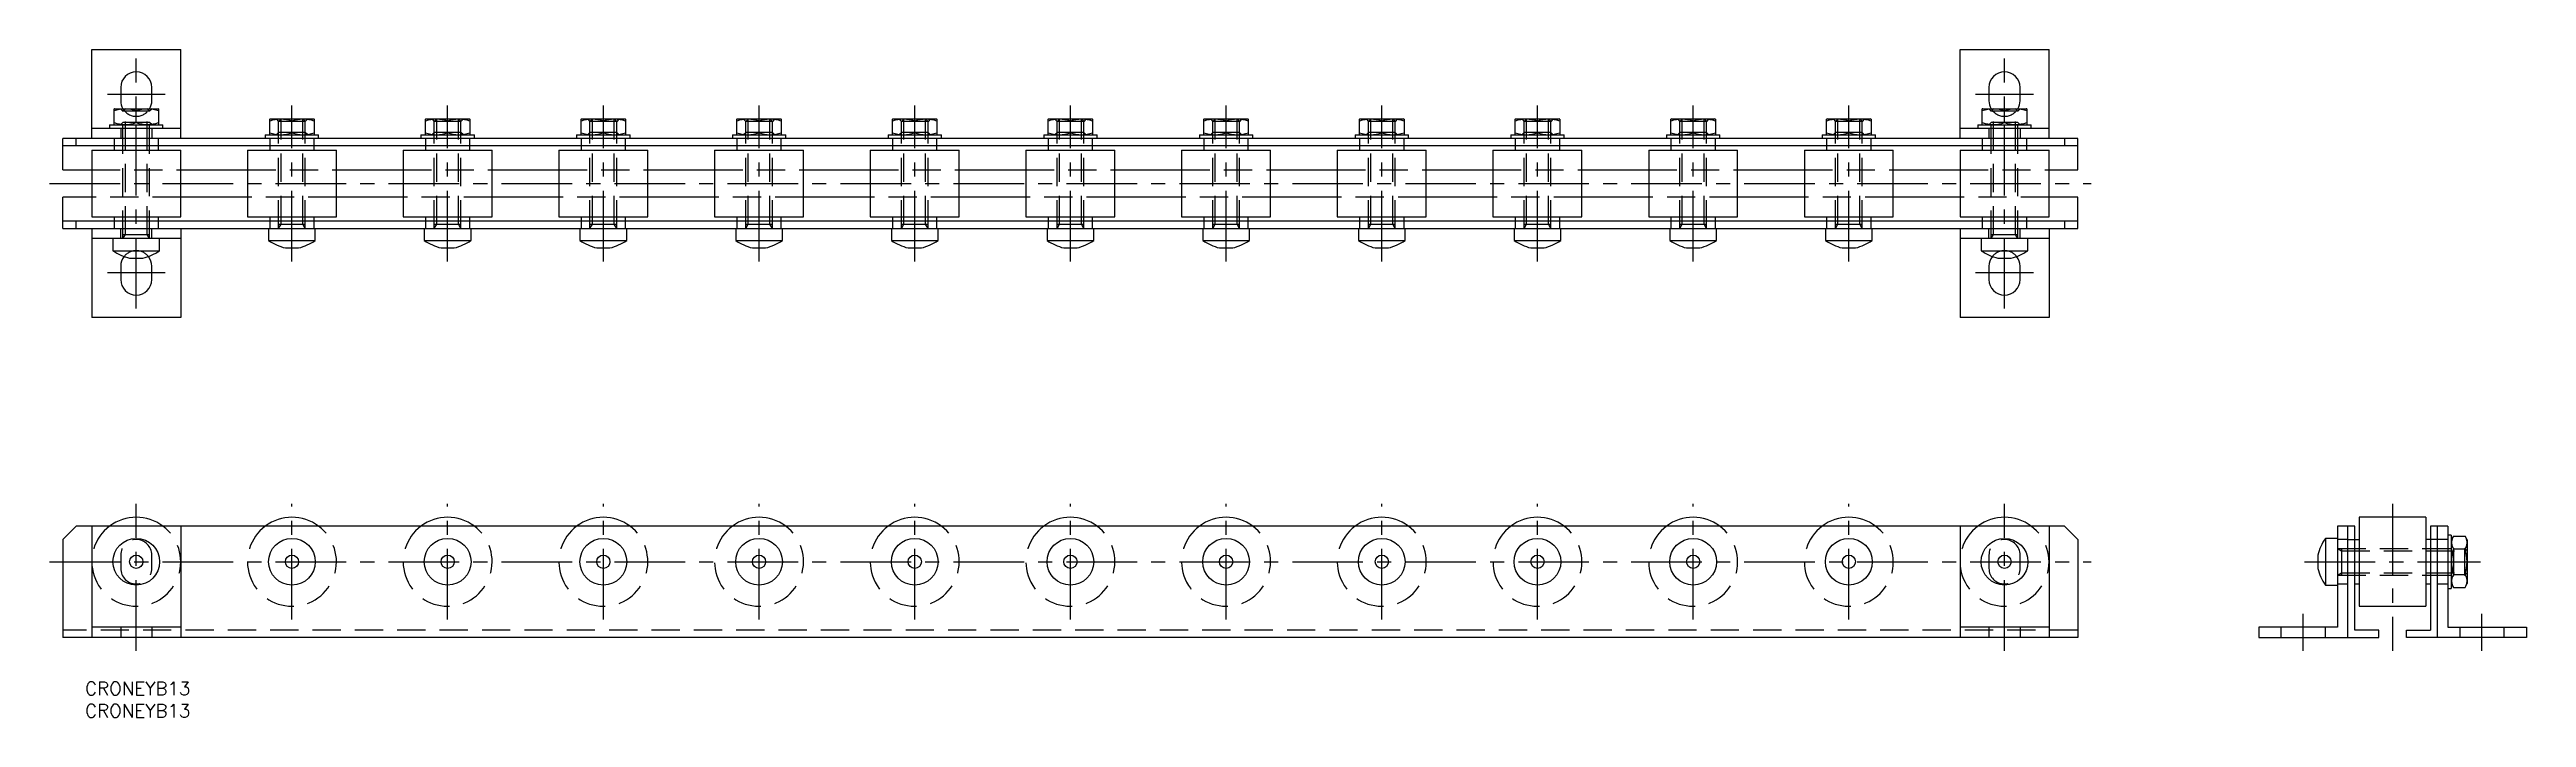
# Model space of a CAD drawing. Extents: x -3 to 554, y -8 to 142.
import ezdxf

# ---------------------------------------------------------------- set-up
doc = ezdxf.new("R2010")
doc.units = 0
doc.header["$LTSCALE"] = 0.5
doc.linetypes.add('CENTER', pattern=[50.8, 31.75, -6.35, 6.35, -6.35])
doc.linetypes.add('DASHED', pattern=[19.05, 12.7, -6.35])
for name, color, linetype in [('MSM_CENTER', 1, 'CENTER'), ('MSM_CONTINUOUS', 7, 'CONTINUOUS'), ('MSM_DASHED', 4, 'DASHED'), ('MSM_PART_NUMBER', 7, 'CONTINUOUS')]:
    doc.layers.add(name, color=color, linetype=linetype)
doc.styles.get("Standard").update_dxf_attribs({"font": 'txt.shx', "height": 3, "bigfont": 'bigfont.shx'})

# ---------------------------------------------------------------- blocks, each defined once
blk = doc.blocks.new('*U45')
at = {"layer": 'MSM_PART_NUMBER'}
blk.add_text('CRONEYB13', height=3, dxfattribs=at).set_placement((5, -3))
blk = doc.blocks.new('*U46')
at = {"layer": 'MSM_PART_NUMBER'}
blk.add_text('CRONEYB13', height=3, dxfattribs=at).set_placement((5, -8))

msp = doc.modelspace()

# ---------------------------------------------------------------- linework, layer by layer
at = {"layer": 'MSM_CENTER'}
for p, q in [((16.5, 83.91), (16.5, 140.11)), ((436.5, 83.91), (436.5, 140.11)), ((10, 132.11), (23, 132.11)), ((51.5, 94.51), (51.5, 129.51)), ((86.5, 94.51), (86.5, 129.51)), ((121.5, 94.51), (121.5, 129.51)), ((156.5, 94.51), (156.5, 129.51)), ((191.5, 94.51), (191.5, 129.51)), ((226.5, 94.51), (226.5, 129.51)), ((261.5, 94.51), (261.5, 129.51)), ((296.5, 94.51), (296.5, 129.51)), ((331.5, 94.51), (331.5, 129.51)), ((366.5, 94.51), (366.5, 129.51)), ((401.5, 94.51), (401.5, 129.51)), ((430, 132.11), (443, 132.11)), ((-3, 112.01), (456, 112.01)), ((23, 91.91), (10, 91.91)), ((443, 91.91), (430, 91.91)), ((16.5, 7), (16.5, 40)), ((51.5, 14), (51.5, 40)), ((86.5, 14), (86.5, 40)), ((121.5, 14), (121.5, 40)), ((156.5, 14), (156.5, 40)), ((191.5, 14), (191.5, 40)), ((226.5, 14), (226.5, 40)), ((261.5, 14), (261.5, 40)), ((296.5, 14), (296.5, 40)), ((331.5, 14), (331.5, 40)), ((366.5, 14), (366.5, 40)), ((401.5, 14), (401.5, 40)), ((436.5, 7), (436.5, 40)), ((523.74, 40), (523.74, 7)), ((-3, 27), (456, 27)), ((503.94, 27), (543.54, 27)), ((503.64, 7), (503.64, 15.3)), ((543.84, 7), (543.84, 15.3))]:
    msp.add_line(p, q, dxfattribs=at)
at = {"layer": 'MSM_CONTINUOUS'}
for p, q in [((6.5, 122.11), (6.5, 142.11)), ((6.5, 142.11), (26.5, 142.11)), ((26.5, 122.11), (26.5, 142.11)), ((426.5, 122.11), (426.5, 142.11)), ((426.5, 142.11), (446.5, 142.11)), ((446.5, 122.11), (446.5, 142.11)), ((11.6, 128.81), (11.5, 128.75)), ((11.5, 125.27), (11.5, 128.75)), ((11.6, 128.81), (21.4, 128.81)), ((13, 133.61), (13, 130.61)), ((16.5, 125.72), (16.5, 128.31)), ((20, 130.61), (20, 133.61)), ((21.5, 128.75), (21.4, 128.81)), ((21.5, 128.75), (21.5, 125.27)), ((431.6, 128.81), (431.5, 128.75)), ((431.5, 125.27), (431.5, 128.75)), ((431.6, 128.81), (441.4, 128.81)), ((433, 133.61), (433, 130.61)), ((436.5, 125.72), (436.5, 128.31)), ((440, 130.61), (440, 133.61)), ((441.5, 128.75), (441.4, 128.81)), ((441.5, 128.75), (441.5, 125.27)), ((6.5, 124.41), (26.5, 124.41)), ((10.5, 125.21), (10.5, 124.41)), ((10.5, 125.21), (22.5, 125.21)), ((11.5, 125.27), (11.6, 125.21)), ((21.4, 125.21), (21.5, 125.27)), ((22.5, 124.41), (22.5, 125.21)), ((45.5, 122.91), (45.5, 122.11)), ((45.5, 122.91), (57.5, 122.91)), ((46.6, 126.51), (46.5, 126.45)), ((46.5, 122.97), (46.5, 126.45)), ((46.5, 122.97), (46.6, 122.91)), ((46.6, 126.51), (56.4, 126.51)), ((51.5, 123.42), (51.5, 126.01)), ((56.5, 126.45), (56.4, 126.51)), ((56.4, 122.91), (56.5, 122.97)), ((56.5, 126.45), (56.5, 122.97)), ((57.5, 122.11), (57.5, 122.91)), ((80.5, 122.91), (80.5, 122.11)), ((80.5, 122.91), (92.5, 122.91)), ((81.6, 126.51), (81.5, 126.45)), ((81.5, 122.97), (81.5, 126.45)), ((81.5, 122.97), (81.6, 122.91)), ((81.6, 126.51), (91.4, 126.51)), ((86.5, 123.42), (86.5, 126.01)), ((91.5, 126.45), (91.4, 126.51)), ((91.4, 122.91), (91.5, 122.97)), ((91.5, 126.45), (91.5, 122.97)), ((92.5, 122.11), (92.5, 122.91)), ((115.5, 122.91), (115.5, 122.11)), ((115.5, 122.91), (127.5, 122.91)), ((116.6, 126.51), (116.5, 126.45)), ((116.5, 122.97), (116.5, 126.45)), ((116.5, 122.97), (116.6, 122.91)), ((116.6, 126.51), (126.4, 126.51)), ((121.5, 123.42), (121.5, 126.01)), ((126.5, 126.45), (126.4, 126.51)), ((126.4, 122.91), (126.5, 122.97)), ((126.5, 126.45), (126.5, 122.97)), ((127.5, 122.11), (127.5, 122.91)), ((150.5, 122.91), (150.5, 122.11)), ((150.5, 122.91), (162.5, 122.91)), ((151.6, 126.51), (151.5, 126.45)), ((151.5, 122.97), (151.5, 126.45)), ((151.5, 122.97), (151.6, 122.91)), ((151.6, 126.51), (161.4, 126.51)), ((156.5, 123.42), (156.5, 126.01)), ((161.5, 126.45), (161.4, 126.51)), ((161.4, 122.91), (161.5, 122.97)), ((161.5, 126.45), (161.5, 122.97)), ((162.5, 122.11), (162.5, 122.91)), ((185.5, 122.91), (185.5, 122.11)), ((185.5, 122.91), (197.5, 122.91)), ((186.6, 126.51), (186.5, 126.45)), ((186.5, 122.97), (186.5, 126.45)), ((186.5, 122.97), (186.6, 122.91)), ((186.6, 126.51), (196.4, 126.51)), ((191.5, 123.42), (191.5, 126.01)), ((196.5, 126.45), (196.4, 126.51)), ((196.4, 122.91), (196.5, 122.97)), ((196.5, 126.45), (196.5, 122.97)), ((197.5, 122.11), (197.5, 122.91)), ((220.5, 122.91), (220.5, 122.11)), ((220.5, 122.91), (232.5, 122.91)), ((221.6, 126.51), (221.5, 126.45)), ((221.5, 122.97), (221.5, 126.45)), ((221.5, 122.97), (221.6, 122.91)), ((221.6, 126.51), (231.4, 126.51)), ((226.5, 123.42), (226.5, 126.01)), ((231.5, 126.45), (231.4, 126.51)), ((231.4, 122.91), (231.5, 122.97)), ((231.5, 126.45), (231.5, 122.97)), ((232.5, 122.11), (232.5, 122.91)), ((255.5, 122.91), (255.5, 122.11)), ((255.5, 122.91), (267.5, 122.91)), ((256.6, 126.51), (256.5, 126.45)), ((256.5, 122.97), (256.5, 126.45)), ((256.5, 122.97), (256.6, 122.91)), ((256.6, 126.51), (266.4, 126.51)), ((261.5, 123.42), (261.5, 126.01)), ((266.5, 126.45), (266.4, 126.51)), ((266.4, 122.91), (266.5, 122.97)), ((266.5, 126.45), (266.5, 122.97)), ((267.5, 122.11), (267.5, 122.91)), ((290.5, 122.91), (290.5, 122.11)), ((290.5, 122.91), (302.5, 122.91)), ((291.6, 126.51), (291.5, 126.45)), ((291.5, 122.97), (291.5, 126.45)), ((291.5, 122.97), (291.6, 122.91)), ((291.6, 126.51), (301.4, 126.51)), ((296.5, 123.42), (296.5, 126.01)), ((301.5, 126.45), (301.4, 126.51)), ((301.4, 122.91), (301.5, 122.97)), ((301.5, 126.45), (301.5, 122.97)), ((302.5, 122.11), (302.5, 122.91)), ((325.5, 122.91), (325.5, 122.11)), ((325.5, 122.91), (337.5, 122.91)), ((326.6, 126.51), (326.5, 126.45)), ((326.5, 122.97), (326.5, 126.45)), ((326.5, 122.97), (326.6, 122.91)), ((326.6, 126.51), (336.4, 126.51)), ((331.5, 123.42), (331.5, 126.01)), ((336.5, 126.45), (336.4, 126.51)), ((336.4, 122.91), (336.5, 122.97)), ((336.5, 126.45), (336.5, 122.97)), ((337.5, 122.11), (337.5, 122.91)), ((360.5, 122.91), (360.5, 122.11)), ((360.5, 122.91), (372.5, 122.91)), ((361.6, 126.51), (361.5, 126.45)), ((361.5, 122.97), (361.5, 126.45)), ((361.5, 122.97), (361.6, 122.91)), ((361.6, 126.51), (371.4, 126.51)), ((366.5, 123.42), (366.5, 126.01)), ((371.5, 126.45), (371.4, 126.51)), ((371.4, 122.91), (371.5, 122.97)), ((371.5, 126.45), (371.5, 122.97)), ((372.5, 122.11), (372.5, 122.91)), ((395.5, 122.91), (395.5, 122.11)), ((395.5, 122.91), (407.5, 122.91)), ((396.6, 126.51), (396.5, 126.45)), ((396.5, 122.97), (396.5, 126.45)), ((396.5, 122.97), (396.6, 122.91)), ((396.6, 126.51), (406.4, 126.51)), ((401.5, 123.42), (401.5, 126.01)), ((406.5, 126.45), (406.4, 126.51)), ((406.4, 122.91), (406.5, 122.97)), ((406.5, 126.45), (406.5, 122.97)), ((407.5, 122.11), (407.5, 122.91)), ((426.5, 124.41), (446.5, 124.41)), ((430.5, 125.21), (430.5, 124.41)), ((430.5, 125.21), (442.5, 125.21)), ((431.5, 125.27), (431.6, 125.21)), ((441.4, 125.21), (441.5, 125.27)), ((442.5, 124.41), (442.5, 125.21)), ((453, 122.11), (0, 122.11)), ((0, 115.11), (0, 122.11)), ((0, 120.51), (453, 120.51)), ((3, 120.51), (3, 122.11)), ((6.5, 119.51), (6.5, 104.51)), ((6.5, 119.51), (26.5, 119.51)), ((11.5, 120.51), (11.5, 119.51)), ((21.5, 119.51), (21.5, 120.51)), ((26.5, 104.51), (26.5, 119.51)), ((41.5, 119.51), (41.5, 104.51)), ((41.5, 119.51), (61.5, 119.51)), ((46.5, 120.51), (46.5, 119.51)), ((56.5, 119.51), (56.5, 120.51)), ((61.5, 104.51), (61.5, 119.51)), ((76.5, 119.51), (76.5, 104.51)), ((76.5, 119.51), (96.5, 119.51)), ((81.5, 120.51), (81.5, 119.51)), ((91.5, 119.51), (91.5, 120.51)), ((96.5, 104.51), (96.5, 119.51)), ((111.5, 119.51), (111.5, 104.51)), ((111.5, 119.51), (131.5, 119.51)), ((116.5, 120.51), (116.5, 119.51)), ((126.5, 119.51), (126.5, 120.51)), ((131.5, 104.51), (131.5, 119.51)), ((146.5, 119.51), (146.5, 104.51)), ((146.5, 119.51), (166.5, 119.51)), ((151.5, 120.51), (151.5, 119.51)), ((161.5, 119.51), (161.5, 120.51)), ((166.5, 104.51), (166.5, 119.51)), ((181.5, 119.51), (181.5, 104.51)), ((181.5, 119.51), (201.5, 119.51)), ((186.5, 120.51), (186.5, 119.51)), ((196.5, 119.51), (196.5, 120.51)), ((201.5, 104.51), (201.5, 119.51)), ((216.5, 119.51), (216.5, 104.51)), ((216.5, 119.51), (236.5, 119.51)), ((221.5, 120.51), (221.5, 119.51)), ((231.5, 119.51), (231.5, 120.51)), ((236.5, 104.51), (236.5, 119.51)), ((251.5, 119.51), (251.5, 104.51)), ((251.5, 119.51), (271.5, 119.51)), ((256.5, 120.51), (256.5, 119.51)), ((266.5, 119.51), (266.5, 120.51)), ((271.5, 104.51), (271.5, 119.51)), ((286.5, 119.51), (286.5, 104.51)), ((286.5, 119.51), (306.5, 119.51)), ((291.5, 120.51), (291.5, 119.51)), ((301.5, 119.51), (301.5, 120.51)), ((306.5, 104.51), (306.5, 119.51)), ((321.5, 119.51), (321.5, 104.51)), ((321.5, 119.51), (341.5, 119.51)), ((326.5, 120.51), (326.5, 119.51)), ((336.5, 119.51), (336.5, 120.51)), ((341.5, 104.51), (341.5, 119.51)), ((356.5, 119.51), (356.5, 104.51)), ((356.5, 119.51), (376.5, 119.51)), ((361.5, 120.51), (361.5, 119.51)), ((371.5, 119.51), (371.5, 120.51)), ((376.5, 104.51), (376.5, 119.51)), ((391.5, 119.51), (391.5, 104.51)), ((391.5, 119.51), (411.5, 119.51)), ((396.5, 120.51), (396.5, 119.51)), ((406.5, 119.51), (406.5, 120.51)), ((411.5, 104.51), (411.5, 119.51)), ((426.5, 119.51), (426.5, 104.51)), ((426.5, 119.51), (446.5, 119.51)), ((431.5, 120.51), (431.5, 119.51)), ((441.5, 119.51), (441.5, 120.51)), ((446.5, 104.51), (446.5, 119.51)), ((450, 122.11), (450, 120.51)), ((453, 115.11), (453, 122.11)), ((0, 115.11), (6.5, 115.11)), ((26.5, 115.11), (41.5, 115.11)), ((61.5, 115.11), (76.5, 115.11)), ((96.5, 115.11), (111.5, 115.11)), ((131.5, 115.11), (146.5, 115.11)), ((166.5, 115.11), (181.5, 115.11)), ((201.5, 115.11), (216.5, 115.11)), ((236.5, 115.11), (251.5, 115.11)), ((271.5, 115.11), (286.5, 115.11)), ((306.5, 115.11), (321.5, 115.11)), ((341.5, 115.11), (356.5, 115.11)), ((376.5, 115.11), (391.5, 115.11)), ((411.5, 115.11), (426.5, 115.11)), ((446.5, 115.11), (453, 115.11)), ((6.5, 108.91), (0, 108.91)), ((0, 101.91), (0, 108.91)), ((41.5, 108.91), (26.5, 108.91)), ((76.5, 108.91), (61.5, 108.91)), ((111.5, 108.91), (96.5, 108.91)), ((146.5, 108.91), (131.5, 108.91)), ((181.5, 108.91), (166.5, 108.91)), ((216.5, 108.91), (201.5, 108.91)), ((251.5, 108.91), (236.5, 108.91)), ((286.5, 108.91), (271.5, 108.91)), ((321.5, 108.91), (306.5, 108.91)), ((356.5, 108.91), (341.5, 108.91)), ((391.5, 108.91), (376.5, 108.91)), ((426.5, 108.91), (411.5, 108.91)), ((453, 108.91), (446.5, 108.91)), ((453, 101.91), (453, 108.91)), ((453, 103.51), (0, 103.51)), ((0, 101.91), (453, 101.91)), ((3, 101.91), (3, 103.51)), ((6.5, 104.51), (26.5, 104.51)), ((6.5, 101.91), (6.5, 81.91)), ((11.5, 104.51), (11.5, 103.51)), ((21.5, 103.51), (21.5, 104.51)), ((26.5, 101.91), (26.5, 81.91)), ((41.5, 104.51), (61.5, 104.51)), ((46.25, 101.91), (46.25, 99.2)), ((46.5, 104.51), (46.5, 103.51)), ((56.5, 103.51), (56.5, 104.51)), ((56.75, 99.2), (56.75, 101.91)), ((76.5, 104.51), (96.5, 104.51)), ((81.25, 101.91), (81.25, 99.2)), ((81.5, 104.51), (81.5, 103.51)), ((91.5, 103.51), (91.5, 104.51)), ((91.75, 99.2), (91.75, 101.91)), ((111.5, 104.51), (131.5, 104.51)), ((116.25, 101.91), (116.25, 99.2)), ((116.5, 104.51), (116.5, 103.51)), ((126.5, 103.51), (126.5, 104.51)), ((126.75, 99.2), (126.75, 101.91)), ((146.5, 104.51), (166.5, 104.51)), ((151.25, 101.91), (151.25, 99.2)), ((151.5, 104.51), (151.5, 103.51)), ((161.5, 103.51), (161.5, 104.51)), ((161.75, 99.2), (161.75, 101.91)), ((181.5, 104.51), (201.5, 104.51)), ((186.25, 101.91), (186.25, 99.2)), ((186.5, 104.51), (186.5, 103.51)), ((196.5, 103.51), (196.5, 104.51)), ((196.75, 99.2), (196.75, 101.91)), ((216.5, 104.51), (236.5, 104.51)), ((221.25, 101.91), (221.25, 99.2)), ((221.5, 104.51), (221.5, 103.51)), ((231.5, 103.51), (231.5, 104.51)), ((231.75, 99.2), (231.75, 101.91)), ((251.5, 104.51), (271.5, 104.51)), ((256.25, 101.91), (256.25, 99.2)), ((256.5, 104.51), (256.5, 103.51)), ((266.5, 103.51), (266.5, 104.51)), ((266.75, 99.2), (266.75, 101.91)), ((286.5, 104.51), (306.5, 104.51)), ((291.25, 101.91), (291.25, 99.2)), ((291.5, 104.51), (291.5, 103.51)), ((301.5, 103.51), (301.5, 104.51)), ((301.75, 99.2), (301.75, 101.91)), ((321.5, 104.51), (341.5, 104.51)), ((326.25, 101.91), (326.25, 99.2)), ((326.5, 104.51), (326.5, 103.51)), ((336.5, 103.51), (336.5, 104.51)), ((336.75, 99.2), (336.75, 101.91)), ((356.5, 104.51), (376.5, 104.51)), ((361.25, 101.91), (361.25, 99.2)), ((361.5, 104.51), (361.5, 103.51)), ((371.5, 103.51), (371.5, 104.51)), ((371.75, 99.2), (371.75, 101.91)), ((391.5, 104.51), (411.5, 104.51)), ((396.25, 101.91), (396.25, 99.2)), ((396.5, 104.51), (396.5, 103.51)), ((406.5, 103.51), (406.5, 104.51)), ((406.75, 99.2), (406.75, 101.91)), ((426.5, 104.51), (446.5, 104.51)), ((426.5, 101.91), (426.5, 81.91)), ((431.5, 104.51), (431.5, 103.51)), ((441.5, 103.51), (441.5, 104.51)), ((446.5, 101.91), (446.5, 81.91)), ((450, 103.51), (450, 101.91)), ((26.5, 99.61), (6.5, 99.61)), ((11.25, 99.61), (11.25, 96.9)), ((11.25, 96.9), (21.75, 96.9)), ((15.01, 95.21), (17.99, 95.21)), ((21.75, 96.9), (21.75, 99.61)), ((46.25, 99.2), (56.75, 99.2)), ((50.01, 97.51), (52.99, 97.51)), ((81.25, 99.2), (91.75, 99.2)), ((85.01, 97.51), (87.99, 97.51)), ((116.25, 99.2), (126.75, 99.2)), ((120.01, 97.51), (122.99, 97.51)), ((151.25, 99.2), (161.75, 99.2)), ((155.01, 97.51), (157.99, 97.51)), ((186.25, 99.2), (196.75, 99.2)), ((190.01, 97.51), (192.99, 97.51)), ((221.25, 99.2), (231.75, 99.2)), ((225.01, 97.51), (227.99, 97.51)), ((256.25, 99.2), (266.75, 99.2)), ((260.01, 97.51), (262.99, 97.51)), ((291.25, 99.2), (301.75, 99.2)), ((295.01, 97.51), (297.99, 97.51)), ((326.25, 99.2), (336.75, 99.2)), ((330.01, 97.51), (332.99, 97.51)), ((361.25, 99.2), (371.75, 99.2)), ((365.01, 97.51), (367.99, 97.51)), ((396.25, 99.2), (406.75, 99.2)), ((400.01, 97.51), (402.99, 97.51)), ((446.5, 99.61), (426.5, 99.61)), ((431.25, 99.61), (431.25, 96.9)), ((431.25, 96.9), (441.75, 96.9)), ((435.01, 95.21), (437.99, 95.21)), ((441.75, 96.9), (441.75, 99.61)), ((13, 93.41), (13, 90.41)), ((20, 90.41), (20, 93.41)), ((433, 93.41), (433, 90.41)), ((440, 90.41), (440, 93.41)), ((26.5, 81.91), (6.5, 81.91)), ((446.5, 81.91), (426.5, 81.91)), ((0, 32), (3, 35)), ((450, 35), (3, 35)), ((6.5, 35), (6.5, 10)), ((26.5, 35), (26.5, 10)), ((426.5, 35), (426.5, 10)), ((446.5, 35), (446.5, 10)), ((450, 35), (453, 32)), ((515.24, 35), (511.34, 35)), ((511.34, 35), (511.34, 12.3)), ((513.64, 35), (513.64, 10)), ((515.24, 11.6), (515.24, 35)), ((516.24, 37), (516.24, 17)), ((531.24, 37), (516.24, 37)), ((531.24, 37), (531.24, 17)), ((532.24, 35), (532.24, 11.6)), ((536.14, 35), (532.24, 35)), ((533.84, 10), (533.84, 35)), ((536.14, 35), (536.14, 12.3)), ((0, 32), (0, 10)), ((453, 32), (453, 10)), ((506.94, 28.49), (506.94, 25.51)), ((508.63, 32.25), (508.63, 21.75)), ((511.34, 32.25), (508.63, 32.25)), ((513.64, 32), (516.24, 32)), ((533.84, 32), (531.24, 32)), ((536.94, 33), (536.14, 33)), ((536.94, 33), (536.94, 21)), ((537.44, 32.77), (536.94, 31.9)), ((537.44, 32.77), (540.03, 32.77)), ((537.44, 29.89), (540.03, 29.89)), ((540.54, 31.9), (540.03, 32.77)), ((540.54, 31.9), (540.54, 22.1)), ((537.44, 24.11), (540.03, 24.11)), ((508.63, 21.75), (511.34, 21.75)), ((515.24, 22), (516.24, 22)), ((516.24, 17), (531.24, 17)), ((531.24, 22), (532.24, 22)), ((536.14, 21), (536.94, 21)), ((536.94, 22.1), (537.44, 21.23)), ((537.44, 21.23), (540.03, 21.23)), ((540.03, 21.23), (540.54, 22.1)), ((26.5, 12.3), (6.5, 12.3)), ((446.5, 12.3), (426.5, 12.3)), ((511.34, 12.3), (493.64, 12.3)), ((493.64, 12.3), (493.64, 10)), ((520.64, 11.6), (515.24, 11.6)), ((520.64, 10), (520.64, 11.6)), ((526.84, 11.6), (532.24, 11.6)), ((526.84, 10), (526.84, 11.6)), ((536.14, 12.3), (553.84, 12.3)), ((553.84, 12.3), (553.84, 10)), ((453, 10), (0, 10)), ((493.64, 10), (520.64, 10)), ((553.84, 10), (526.84, 10))]:
    msp.add_line(p, q, dxfattribs=at)
for centre, radius in [((16.5, 27), 5.25), ((16.5, 27), 1.49), ((51.5, 27), 5.25), ((51.5, 27), 1.49), ((86.5, 27), 5.25), ((86.5, 27), 1.49), ((121.5, 27), 5.25), ((121.5, 27), 1.49), ((156.5, 27), 5.25), ((156.5, 27), 1.49), ((191.5, 27), 5.25), ((191.5, 27), 1.49), ((226.5, 27), 5.25), ((226.5, 27), 1.49), ((261.5, 27), 5.25), ((261.5, 27), 1.49), ((296.5, 27), 5.25), ((296.5, 27), 1.49), ((331.5, 27), 5.25), ((331.5, 27), 1.49), ((366.5, 27), 5.25), ((366.5, 27), 1.49), ((401.5, 27), 5.25), ((401.5, 27), 1.49), ((436.5, 27), 5.25), ((436.5, 27), 1.49)]:
    msp.add_circle(centre, radius, dxfattribs=at)
for centre, radius, start, end in [((16.5, 133.61), 3.5, 0, 180), ((436.5, 133.61), 3.5, 0, 180), ((14, 121.38), 7.37, 70.1592, 109.8408), ((16.5, 130.61), 3.5, 180, 210.9497), ((19, 121.38), 7.37, 70.1592, 109.8408), ((16.5, 130.61), 3.5, 329.0503, 0), ((434, 121.38), 7.37, 70.1592, 109.8408), ((436.5, 130.61), 3.5, 180, 210.9497), ((439, 121.38), 7.37, 70.1592, 109.8408), ((436.5, 130.61), 3.5, 329.0503, 0), ((14, 132.64), 7.37, 250.1592, 289.8408), ((19, 132.64), 7.37, 250.1592, 289.8408), ((49, 119.08), 7.37, 70.1592, 109.8408), ((49, 130.34), 7.37, 250.1592, 289.8408), ((54, 119.08), 7.37, 70.1592, 109.8408), ((54, 130.34), 7.37, 250.1592, 289.8408), ((84, 119.08), 7.37, 70.1592, 109.8408), ((84, 130.34), 7.37, 250.1592, 289.8408), ((89, 119.08), 7.37, 70.1592, 109.8408), ((89, 130.34), 7.37, 250.1592, 289.8408), ((119, 119.08), 7.37, 70.1592, 109.8408), ((119, 130.34), 7.37, 250.1592, 289.8408), ((124, 119.08), 7.37, 70.1592, 109.8408), ((124, 130.34), 7.37, 250.1592, 289.8408), ((154, 119.08), 7.37, 70.1592, 109.8408), ((154, 130.34), 7.37, 250.1592, 289.8408), ((159, 119.08), 7.37, 70.1592, 109.8408), ((159, 130.34), 7.37, 250.1592, 289.8408), ((189, 119.08), 7.37, 70.1592, 109.8408), ((189, 130.34), 7.37, 250.1592, 289.8408), ((194, 119.08), 7.37, 70.1592, 109.8408), ((194, 130.34), 7.37, 250.1592, 289.8408), ((224, 119.08), 7.37, 70.1592, 109.8408), ((224, 130.34), 7.37, 250.1592, 289.8408), ((229, 119.08), 7.37, 70.1592, 109.8408), ((229, 130.34), 7.37, 250.1592, 289.8408), ((259, 119.08), 7.37, 70.1592, 109.8408), ((259, 130.34), 7.37, 250.1592, 289.8408), ((264, 119.08), 7.37, 70.1592, 109.8408), ((264, 130.34), 7.37, 250.1592, 289.8408), ((294, 119.08), 7.37, 70.1592, 109.8408), ((294, 130.34), 7.37, 250.1592, 289.8408), ((299, 119.08), 7.37, 70.1592, 109.8408), ((299, 130.34), 7.37, 250.1592, 289.8408), ((329, 119.08), 7.37, 70.1592, 109.8408), ((329, 130.34), 7.37, 250.1592, 289.8408), ((334, 119.08), 7.37, 70.1592, 109.8408), ((334, 130.34), 7.37, 250.1592, 289.8408), ((364, 119.08), 7.37, 70.1592, 109.8408), ((364, 130.34), 7.37, 250.1592, 289.8408), ((369, 119.08), 7.37, 70.1592, 109.8408), ((369, 130.34), 7.37, 250.1592, 289.8408), ((399, 119.08), 7.37, 70.1592, 109.8408), ((399, 130.34), 7.37, 250.1592, 289.8408), ((404, 119.08), 7.37, 70.1592, 109.8408), ((404, 130.34), 7.37, 250.1592, 289.8408), ((434, 132.64), 7.37, 250.1592, 289.8408), ((439, 132.64), 7.37, 250.1592, 289.8408), ((18.04, 106.95), 12.12, 235.9445, 255.5214), ((16.5, 93.41), 3.5, 141.2477, 180), ((14.96, 106.95), 12.12, 284.4786, 304.0555), ((16.5, 93.41), 3.5, 0, 38.7523), ((53.04, 109.25), 12.12, 235.9445, 255.5214), ((49.96, 109.25), 12.12, 284.4786, 304.0555), ((88.04, 109.25), 12.12, 235.9445, 255.5214), ((84.96, 109.25), 12.12, 284.4786, 304.0555), ((123.04, 109.25), 12.12, 235.9445, 255.5214), ((119.96, 109.25), 12.12, 284.4786, 304.0555), ((158.04, 109.25), 12.12, 235.9445, 255.5214), ((154.96, 109.25), 12.12, 284.4786, 304.0555), ((193.04, 109.25), 12.12, 235.9445, 255.5214), ((189.96, 109.25), 12.12, 284.4786, 304.0555), ((228.04, 109.25), 12.12, 235.9445, 255.5214), ((224.96, 109.25), 12.12, 284.4786, 304.0555), ((263.04, 109.25), 12.12, 235.9445, 255.5214), ((259.96, 109.25), 12.12, 284.4786, 304.0555), ((298.04, 109.25), 12.12, 235.9445, 255.5214), ((294.96, 109.25), 12.12, 284.4786, 304.0555), ((333.04, 109.25), 12.12, 235.9445, 255.5214), ((329.96, 109.25), 12.12, 284.4786, 304.0555), ((368.04, 109.25), 12.12, 235.9445, 255.5214), ((364.96, 109.25), 12.12, 284.4786, 304.0555), ((403.04, 109.25), 12.12, 235.9445, 255.5214), ((399.96, 109.25), 12.12, 284.4786, 304.0555), ((438.04, 106.95), 12.12, 235.9445, 255.5214), ((436.5, 93.41), 3.5, 141.2477, 180), ((434.96, 106.95), 12.12, 284.4786, 304.0555), ((436.5, 93.41), 3.5, 0, 38.7523), ((16.5, 90.41), 3.5, 180, 0), ((436.5, 90.41), 3.5, 180, 0), ((16.5, 27), 10, 53.1301, 126.8699), ((51.5, 27), 10, 53.1301, 126.8699), ((86.5, 27), 10, 53.1301, 126.8699), ((121.5, 27), 10, 53.1301, 126.8699), ((156.5, 27), 10, 53.1301, 126.8699), ((191.5, 27), 10, 53.1301, 126.8699), ((226.5, 27), 10, 53.1301, 126.8699), ((261.5, 27), 10, 53.1301, 126.8699), ((296.5, 27), 10, 53.1301, 126.8699), ((331.5, 27), 10, 53.1301, 126.8699), ((366.5, 27), 10, 53.1301, 126.8699), ((401.5, 27), 10, 53.1301, 126.8699), ((436.5, 27), 10, 53.1301, 126.8699), ((518.67, 25.46), 12.12, 145.9445, 165.5214), ((539.55, 31.33), 2.56, 154.3574, 214.3573), ((546.6, 27), 9.61, 162.5124, 197.4876), ((537.92, 31.33), 2.56, 325.6427, 25.6426), ((530.87, 27), 9.61, 342.5124, 17.4876), ((518.67, 28.54), 12.12, 194.4786, 214.0555), ((539.55, 22.67), 2.56, 145.6427, 205.6426), ((537.92, 22.67), 2.56, 334.3574, 34.3573)]:
    msp.add_arc(centre, radius, start, end, dxfattribs=at)
at = {"layer": 'MSM_DASHED'}
for p, q in [((12.96, 128.81), (13.5, 128.27)), ((14.04, 128.81), (13.5, 128.27)), ((19.5, 128.27), (13.5, 128.27)), ((13.5, 99.61), (13.5, 128.27)), ((14.04, 100.55), (14.04, 128.81)), ((18.96, 128.81), (19.5, 128.27)), ((18.96, 100.55), (18.96, 128.81)), ((20.04, 128.81), (19.5, 128.27)), ((19.5, 99.61), (19.5, 128.27)), ((432.96, 128.81), (433.5, 128.27)), ((434.04, 128.81), (433.5, 128.27)), ((433.5, 99.61), (433.5, 128.27)), ((439.5, 128.27), (433.5, 128.27)), ((434.04, 100.55), (434.04, 128.81)), ((438.96, 100.55), (438.96, 128.81)), ((438.96, 128.81), (439.5, 128.27)), ((440.04, 128.81), (439.5, 128.27)), ((439.5, 99.61), (439.5, 128.27)), ((12.96, 125.21), (13.5, 125.75)), ((13, 124.41), (13, 122.11)), ((19.5, 125.75), (13.5, 125.75)), ((20.04, 125.21), (19.5, 125.75)), ((20, 124.41), (20, 122.11)), ((47.96, 126.51), (48.5, 125.97)), ((47.96, 122.91), (48.5, 123.45)), ((49.04, 126.51), (48.5, 125.97)), ((54.5, 125.97), (48.5, 125.97)), ((48.5, 101.91), (48.5, 125.97)), ((54.5, 123.45), (48.5, 123.45)), ((49.04, 102.85), (49.04, 126.51)), ((53.96, 126.51), (54.5, 125.97)), ((53.96, 102.85), (53.96, 126.51)), ((55.04, 126.51), (54.5, 125.97)), ((54.5, 101.91), (54.5, 125.97)), ((55.04, 122.91), (54.5, 123.45)), ((82.96, 126.51), (83.5, 125.97)), ((82.96, 122.91), (83.5, 123.45)), ((84.04, 126.51), (83.5, 125.97)), ((89.5, 125.97), (83.5, 125.97)), ((83.5, 101.91), (83.5, 125.97)), ((89.5, 123.45), (83.5, 123.45)), ((84.04, 102.85), (84.04, 126.51)), ((88.96, 126.51), (89.5, 125.97)), ((88.96, 102.85), (88.96, 126.51)), ((90.04, 126.51), (89.5, 125.97)), ((89.5, 101.91), (89.5, 125.97)), ((90.04, 122.91), (89.5, 123.45)), ((117.96, 126.51), (118.5, 125.97)), ((117.96, 122.91), (118.5, 123.45)), ((119.04, 126.51), (118.5, 125.97)), ((124.5, 125.97), (118.5, 125.97)), ((118.5, 101.91), (118.5, 125.97)), ((124.5, 123.45), (118.5, 123.45)), ((119.04, 102.85), (119.04, 126.51)), ((123.96, 126.51), (124.5, 125.97)), ((123.96, 102.85), (123.96, 126.51)), ((125.04, 126.51), (124.5, 125.97)), ((124.5, 101.91), (124.5, 125.97)), ((125.04, 122.91), (124.5, 123.45)), ((152.96, 126.51), (153.5, 125.97)), ((152.96, 122.91), (153.5, 123.45)), ((154.04, 126.51), (153.5, 125.97)), ((159.5, 125.97), (153.5, 125.97)), ((153.5, 101.91), (153.5, 125.97)), ((159.5, 123.45), (153.5, 123.45)), ((154.04, 102.85), (154.04, 126.51)), ((158.96, 126.51), (159.5, 125.97)), ((158.96, 102.85), (158.96, 126.51)), ((160.04, 126.51), (159.5, 125.97)), ((159.5, 101.91), (159.5, 125.97)), ((160.04, 122.91), (159.5, 123.45)), ((187.96, 126.51), (188.5, 125.97)), ((187.96, 122.91), (188.5, 123.45)), ((189.04, 126.51), (188.5, 125.97)), ((194.5, 125.97), (188.5, 125.97)), ((188.5, 101.91), (188.5, 125.97)), ((194.5, 123.45), (188.5, 123.45)), ((189.04, 102.85), (189.04, 126.51)), ((193.96, 126.51), (194.5, 125.97)), ((193.96, 102.85), (193.96, 126.51)), ((195.04, 126.51), (194.5, 125.97)), ((194.5, 101.91), (194.5, 125.97)), ((195.04, 122.91), (194.5, 123.45)), ((222.96, 126.51), (223.5, 125.97)), ((222.96, 122.91), (223.5, 123.45)), ((224.04, 126.51), (223.5, 125.97)), ((229.5, 125.97), (223.5, 125.97)), ((223.5, 101.91), (223.5, 125.97)), ((229.5, 123.45), (223.5, 123.45)), ((224.04, 102.85), (224.04, 126.51)), ((228.96, 126.51), (229.5, 125.97)), ((228.96, 102.85), (228.96, 126.51)), ((230.04, 126.51), (229.5, 125.97)), ((229.5, 101.91), (229.5, 125.97)), ((230.04, 122.91), (229.5, 123.45)), ((257.96, 126.51), (258.5, 125.97)), ((257.96, 122.91), (258.5, 123.45)), ((259.04, 126.51), (258.5, 125.97)), ((264.5, 125.97), (258.5, 125.97)), ((258.5, 101.91), (258.5, 125.97)), ((264.5, 123.45), (258.5, 123.45)), ((259.04, 102.85), (259.04, 126.51)), ((263.96, 126.51), (264.5, 125.97)), ((263.96, 102.85), (263.96, 126.51)), ((265.04, 126.51), (264.5, 125.97)), ((264.5, 101.91), (264.5, 125.97)), ((265.04, 122.91), (264.5, 123.45)), ((292.96, 126.51), (293.5, 125.97)), ((292.96, 122.91), (293.5, 123.45)), ((294.04, 126.51), (293.5, 125.97)), ((299.5, 125.97), (293.5, 125.97)), ((293.5, 101.91), (293.5, 125.97)), ((299.5, 123.45), (293.5, 123.45)), ((294.04, 102.85), (294.04, 126.51)), ((298.96, 126.51), (299.5, 125.97)), ((298.96, 102.85), (298.96, 126.51)), ((300.04, 126.51), (299.5, 125.97)), ((299.5, 101.91), (299.5, 125.97)), ((300.04, 122.91), (299.5, 123.45)), ((327.96, 126.51), (328.5, 125.97)), ((327.96, 122.91), (328.5, 123.45)), ((329.04, 126.51), (328.5, 125.97)), ((334.5, 125.97), (328.5, 125.97)), ((328.5, 101.91), (328.5, 125.97)), ((334.5, 123.45), (328.5, 123.45)), ((329.04, 102.85), (329.04, 126.51)), ((333.96, 126.51), (334.5, 125.97)), ((333.96, 102.85), (333.96, 126.51)), ((335.04, 126.51), (334.5, 125.97)), ((334.5, 101.91), (334.5, 125.97)), ((335.04, 122.91), (334.5, 123.45)), ((362.96, 126.51), (363.5, 125.97)), ((362.96, 122.91), (363.5, 123.45)), ((364.04, 126.51), (363.5, 125.97)), ((369.5, 125.97), (363.5, 125.97)), ((363.5, 101.91), (363.5, 125.97)), ((369.5, 123.45), (363.5, 123.45)), ((364.04, 102.85), (364.04, 126.51)), ((368.96, 126.51), (369.5, 125.97)), ((368.96, 102.85), (368.96, 126.51)), ((370.04, 126.51), (369.5, 125.97)), ((369.5, 101.91), (369.5, 125.97)), ((370.04, 122.91), (369.5, 123.45)), ((397.96, 126.51), (398.5, 125.97)), ((397.96, 122.91), (398.5, 123.45)), ((399.04, 126.51), (398.5, 125.97)), ((404.5, 125.97), (398.5, 125.97)), ((398.5, 101.91), (398.5, 125.97)), ((404.5, 123.45), (398.5, 123.45)), ((399.04, 102.85), (399.04, 126.51)), ((403.96, 126.51), (404.5, 125.97)), ((403.96, 102.85), (403.96, 126.51)), ((405.04, 126.51), (404.5, 125.97)), ((404.5, 101.91), (404.5, 125.97)), ((405.04, 122.91), (404.5, 123.45)), ((432.96, 125.21), (433.5, 125.75)), ((433, 124.41), (433, 122.11)), ((439.5, 125.75), (433.5, 125.75)), ((440.04, 125.21), (439.5, 125.75)), ((440, 124.41), (440, 122.11)), ((11.5, 122.11), (11.5, 120.51)), ((21.5, 120.51), (21.5, 122.11)), ((46.5, 122.11), (46.5, 120.51)), ((56.5, 120.51), (56.5, 122.11)), ((81.5, 122.11), (81.5, 120.51)), ((91.5, 120.51), (91.5, 122.11)), ((116.5, 122.11), (116.5, 120.51)), ((126.5, 120.51), (126.5, 122.11)), ((151.5, 122.11), (151.5, 120.51)), ((161.5, 120.51), (161.5, 122.11)), ((186.5, 122.11), (186.5, 120.51)), ((196.5, 120.51), (196.5, 122.11)), ((221.5, 122.11), (221.5, 120.51)), ((231.5, 120.51), (231.5, 122.11)), ((256.5, 122.11), (256.5, 120.51)), ((266.5, 120.51), (266.5, 122.11)), ((291.5, 122.11), (291.5, 120.51)), ((301.5, 120.51), (301.5, 122.11)), ((326.5, 122.11), (326.5, 120.51)), ((336.5, 120.51), (336.5, 122.11)), ((361.5, 122.11), (361.5, 120.51)), ((371.5, 120.51), (371.5, 122.11)), ((396.5, 122.11), (396.5, 120.51)), ((406.5, 120.51), (406.5, 122.11)), ((431.5, 122.11), (431.5, 120.51)), ((441.5, 120.51), (441.5, 122.11)), ((6.5, 115.11), (26.5, 115.11)), ((41.5, 115.11), (61.5, 115.11)), ((76.5, 115.11), (96.5, 115.11)), ((111.5, 115.11), (131.5, 115.11)), ((146.5, 115.11), (166.5, 115.11)), ((181.5, 115.11), (201.5, 115.11)), ((216.5, 115.11), (236.5, 115.11)), ((251.5, 115.11), (271.5, 115.11)), ((286.5, 115.11), (306.5, 115.11)), ((321.5, 115.11), (341.5, 115.11)), ((356.5, 115.11), (376.5, 115.11)), ((391.5, 115.11), (411.5, 115.11)), ((426.5, 115.11), (446.5, 115.11)), ((26.5, 108.91), (6.5, 108.91)), ((61.5, 108.91), (41.5, 108.91)), ((96.5, 108.91), (76.5, 108.91)), ((131.5, 108.91), (111.5, 108.91)), ((166.5, 108.91), (146.5, 108.91)), ((201.5, 108.91), (181.5, 108.91)), ((236.5, 108.91), (216.5, 108.91)), ((271.5, 108.91), (251.5, 108.91)), ((306.5, 108.91), (286.5, 108.91)), ((341.5, 108.91), (321.5, 108.91)), ((376.5, 108.91), (356.5, 108.91)), ((411.5, 108.91), (391.5, 108.91)), ((446.5, 108.91), (426.5, 108.91)), ((11.5, 103.51), (11.5, 101.91)), ((13, 99.61), (13, 101.91)), ((13.5, 100.55), (19.5, 100.55)), ((13.5, 99.61), (14.04, 100.55)), ((19.5, 99.61), (18.96, 100.55)), ((20, 99.61), (20, 101.91)), ((21.5, 101.91), (21.5, 103.51)), ((46.5, 103.51), (46.5, 101.91)), ((48.5, 102.85), (54.5, 102.85)), ((48.5, 101.91), (49.04, 102.85)), ((54.5, 101.91), (53.96, 102.85)), ((56.5, 101.91), (56.5, 103.51)), ((81.5, 103.51), (81.5, 101.91)), ((83.5, 102.85), (89.5, 102.85)), ((83.5, 101.91), (84.04, 102.85)), ((89.5, 101.91), (88.96, 102.85)), ((91.5, 101.91), (91.5, 103.51)), ((116.5, 103.51), (116.5, 101.91)), ((118.5, 102.85), (124.5, 102.85)), ((118.5, 101.91), (119.04, 102.85)), ((124.5, 101.91), (123.96, 102.85)), ((126.5, 101.91), (126.5, 103.51)), ((151.5, 103.51), (151.5, 101.91)), ((153.5, 102.85), (159.5, 102.85)), ((153.5, 101.91), (154.04, 102.85)), ((159.5, 101.91), (158.96, 102.85)), ((161.5, 101.91), (161.5, 103.51)), ((186.5, 103.51), (186.5, 101.91)), ((188.5, 102.85), (194.5, 102.85)), ((188.5, 101.91), (189.04, 102.85)), ((194.5, 101.91), (193.96, 102.85)), ((196.5, 101.91), (196.5, 103.51)), ((221.5, 103.51), (221.5, 101.91)), ((223.5, 102.85), (229.5, 102.85)), ((223.5, 101.91), (224.04, 102.85)), ((229.5, 101.91), (228.96, 102.85)), ((231.5, 101.91), (231.5, 103.51)), ((256.5, 103.51), (256.5, 101.91)), ((258.5, 102.85), (264.5, 102.85)), ((258.5, 101.91), (259.04, 102.85)), ((264.5, 101.91), (263.96, 102.85)), ((266.5, 101.91), (266.5, 103.51)), ((291.5, 103.51), (291.5, 101.91)), ((293.5, 102.85), (299.5, 102.85)), ((293.5, 101.91), (294.04, 102.85)), ((299.5, 101.91), (298.96, 102.85)), ((301.5, 101.91), (301.5, 103.51)), ((326.5, 103.51), (326.5, 101.91)), ((328.5, 102.85), (334.5, 102.85)), ((328.5, 101.91), (329.04, 102.85)), ((334.5, 101.91), (333.96, 102.85)), ((336.5, 101.91), (336.5, 103.51)), ((361.5, 103.51), (361.5, 101.91)), ((363.5, 102.85), (369.5, 102.85)), ((363.5, 101.91), (364.04, 102.85)), ((369.5, 101.91), (368.96, 102.85)), ((371.5, 101.91), (371.5, 103.51)), ((396.5, 103.51), (396.5, 101.91)), ((398.5, 102.85), (404.5, 102.85)), ((398.5, 101.91), (399.04, 102.85)), ((404.5, 101.91), (403.96, 102.85)), ((406.5, 101.91), (406.5, 103.51)), ((431.5, 103.51), (431.5, 101.91)), ((433, 99.61), (433, 101.91)), ((433.5, 99.61), (434.04, 100.55)), ((433.5, 100.55), (439.5, 100.55)), ((439.5, 99.61), (438.96, 100.55)), ((440, 99.61), (440, 101.91)), ((441.5, 101.91), (441.5, 103.51)), ((13, 28.5), (13, 25.5)), ((20, 25.5), (20, 28.5)), ((433, 28.5), (433, 25.5)), ((440, 25.5), (440, 28.5)), ((513.64, 32), (511.34, 32)), ((511.34, 30), (540, 30)), ((511.34, 30), (512.27, 29.46)), ((512.27, 30), (512.27, 24)), ((512.27, 29.46), (540.54, 29.46)), ((536.14, 32), (533.84, 32)), ((536.94, 30.54), (537.48, 30)), ((537.48, 24), (537.48, 30)), ((540.54, 30.54), (540, 30)), ((540, 24), (540, 30)), ((540.54, 29.46), (540, 30)), ((511.34, 24), (512.27, 24.54)), ((511.34, 24), (540, 24)), ((512.27, 24.54), (540.54, 24.54)), ((536.94, 23.46), (537.48, 24)), ((540.54, 24.54), (540, 24)), ((540.54, 23.46), (540, 24)), ((511.34, 22), (513.64, 22)), ((533.84, 22), (536.14, 22)), ((453, 11.6), (0, 11.6)), ((13, 12.3), (13, 10)), ((20, 12.3), (20, 10)), ((433, 12.3), (433, 10)), ((440, 12.3), (440, 10)), ((498.64, 12.3), (498.64, 10)), ((508.64, 10), (508.64, 12.3)), ((538.84, 12.3), (538.84, 10)), ((548.84, 10), (548.84, 12.3))]:
    msp.add_line(p, q, dxfattribs=at)
for centre, radius, start, end in [((16.5, 130.61), 3.5, 210.9497, 329.0503), ((436.5, 130.61), 3.5, 210.9497, 329.0503), ((16.5, 93.41), 3.5, 38.7523, 141.2477), ((436.5, 93.41), 3.5, 38.7523, 141.2477), ((16.5, 27), 10, 126.8699, 53.1301), ((51.5, 27), 10, 126.8699, 53.1301), ((86.5, 27), 10, 126.8699, 53.1301), ((121.5, 27), 10, 126.8699, 53.1301), ((156.5, 27), 10, 126.8699, 53.1301), ((191.5, 27), 10, 126.8699, 53.1301), ((226.5, 27), 10, 126.8699, 53.1301), ((261.5, 27), 10, 126.8699, 53.1301), ((296.5, 27), 10, 126.8699, 53.1301), ((331.5, 27), 10, 126.8699, 53.1301), ((366.5, 27), 10, 126.8699, 53.1301), ((401.5, 27), 10, 126.8699, 53.1301), ((436.5, 27), 10, 126.8699, 53.1301), ((16.5, 28.5), 3.5, 0, 180), ((436.5, 28.5), 3.5, 0, 180), ((16.5, 25.5), 3.5, 180, 0), ((436.5, 25.5), 3.5, 180, 0)]:
    msp.add_arc(centre, radius, start, end, dxfattribs=at)

# ---------------------------------------------------------------- block references
at = {"layer": 'MSM_CONTINUOUS'}
for name in ['*U45', '*U46']:
    msp.add_blockref(name, (0, 0), dxfattribs=at)

doc.saveas('drawing.dxf')
